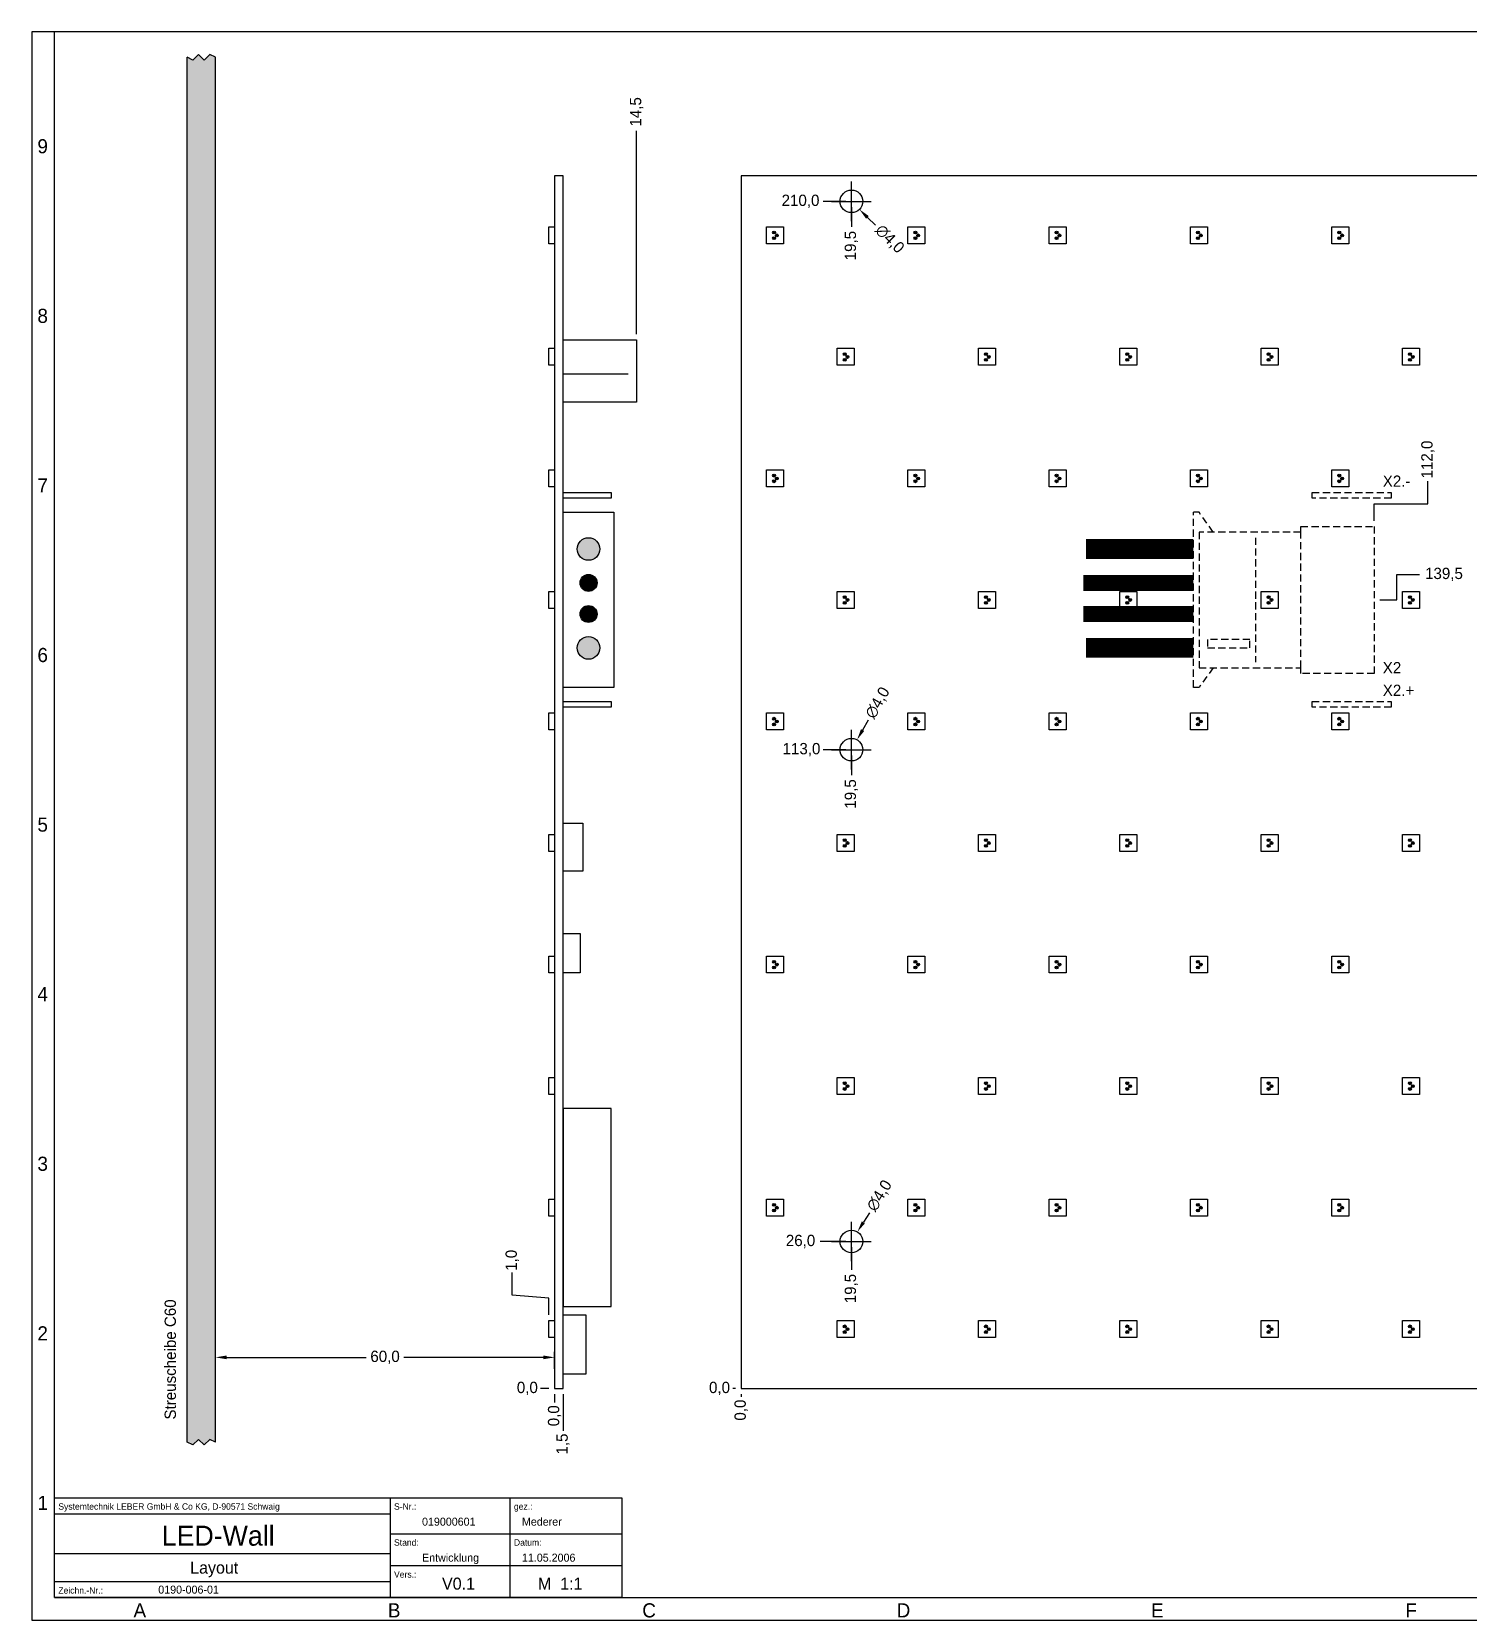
# Model space of a CAD drawing. Extents: x 1706 to 2106, y 700 to 981.
# Drawn here: x 1705.6 to 1959.7, y 699.9 to 980.9 of the extents above; entities that cross this region are included whole.
import ezdxf
from ezdxf.enums import TextEntityAlignment as Align

# ---------------------------------------------------------------- set-up
doc = ezdxf.new("R2010")
doc.units = 0
doc.header["$LTSCALE"] = 0.2
doc.linetypes.add('VERDECKT', pattern=[9.525, 6.35, -3.175])
doc.layers.get('0').update_dxf_attribs({"linetype": 'CONTINUOUS'})
doc.layers.get('Defpoints').update_dxf_attribs({"linetype": 'CONTINUOUS'})
for name, color, linetype in [('Bemassung', 5, 'CONTINUOUS'), ('Platine', 7, 'CONTINUOUS'), ('RAHMEN', 5, 'CONTINUOUS'), ('Stecker Rückseite', 5, 'CONTINUOUS'), ('Streuscheibe', 9, 'CONTINUOUS')]:
    doc.layers.add(name, color=color, linetype=linetype)
doc.dimstyles.get("Standard").update_dxf_attribs({"dimtxt": 2, "dimasz": 2, "dimexe": 1, "dimexo": 1, "dimgap": 0.5, "dimtad": 0, "dimdec": 1, "dimzin": 0, "dimtxsty": 'Standard', "dimcen": 0.5, "dimadec": 1, "dimazin": 0, "dimtfac": 1, "dimtdec": 1, "dimtofl": 0, "dimtmove": 0, "dimatfit": 3, "dimfxl": 0, "dimtolj": 1, "dimtzin": 0, "dimarcsym": 0})

# ---------------------------------------------------------------- blocks, each defined once
blk = doc.blocks.new('Schrift_N')
at = {"layer": 'RAHMEN'}
for p, q in [((41.87, 12.5), (41.87, 0)), ((56.87, 12.5), (56.87, 0)), ((-0.13, 10.5), (41.87, 10.5)), ((41.87, 8), (70.87, 8)), ((-0.13, 5.5), (41.87, 5.5)), ((41.87, 4), (70.87, 4)), ((-0.13, 2), (41.87, 2))]:
    blk.add_line(p, q, dxfattribs=at)
blk.add_lwpolyline([(-0.13, 12.5), (70.87, 12.5), (70.87, 0), (-0.13, 0)], close=True, dxfattribs=at)
for s, p in [('Systemtechnik LEBER GmbH & Co KG, D-90571 Schwaig', (0.37, 11)), ('S-Nr.:', (42.37, 11)), ('gez.:', (57.37, 11)), ('Stand:', (42.37, 6.5)), ('Datum:', (57.37, 6.5)), ('Vers.:', (42.37, 2.5)), ('Zeichn.-Nr.:', (0.37, 0.5))]:
    blk.add_text(s, height=0.8, dxfattribs=at).set_placement(p)
for tag, p, height in [('SACHNUMMER', (45.87, 9), 1), ('BEARBEITER', (58.37, 9), 1), ('STAND', (45.87, 4.5), 1), ('DATUM', (58.37, 4.5), 1), ('VERS', (48.37, 1), 1.5), ('MASST', (60.37, 1), 1.5), ('ZEICHNG.-NR', (12.87, 0.5), 1)]:
    blk.add_attdef(tag, p, '', height=height, dxfattribs=at)
for tag, height, p in [('PROJEKT', 2.5, (20.37, 6.5)), ('BEZEICHNUNG', 1.5, (19.87, 3))]:
    blk.add_attdef(tag, text='', height=height, dxfattribs=at).set_placement(p, align=Align.CENTER)
blk = doc.blocks.new('A3Q')
for q in [(4, 281), (400, 4)]:
    blk.add_line((4, 4), q)
blk.add_lwpolyline([(0, 0), (400, 0), (400, 281), (0, 281)], close=True)
for s, p in [('9', (1, 259.5)), ('8', (1, 229.5)), ('7', (1, 199.5)), ('6', (1, 169.5)), ('5', (1, 139.5)), ('4', (1, 109.5)), ('3', (1, 79.5)), ('2', (1, 49.5)), ('1', (1, 19.5)), ('A', (18, 0.5)), ('B', (63, 0.5)), ('C', (108, 0.5)), ('D', (153, 0.5)), ('E', (198, 0.5)), ('F', (243, 0.5))]:
    blk.add_text(s, height=2.5).set_placement(p)
blk = doc.blocks.new('*D16')
at = {"layer": 'Bemassung', "color": 0, "lineweight": -2}
blk.add_line((1830.1, 740.9), (1829.6, 740.9), dxfattribs=at)
at = {"layer": 'Defpoints', "color": 0}
for p in [(1829.6, 740.9), (1831.1, 740.9), (1831.1, 740.9)]:
    blk.add_point(p, dxfattribs=at)
at = {"layer": 'Bemassung', "color": 0, "insert": (1827.27, 740.9), "char_height": 2, "attachment_point": 5}
blk.add_mtext('\\A1;0,0', dxfattribs=at)
blk = doc.blocks.new('*D17')
at = {"layer": 'Bemassung', "color": 0, "lineweight": -2}
blk.add_line((1831.1, 739.9), (1831.1, 739.4), dxfattribs=at)
at = {"layer": 'Defpoints', "color": 0}
for p in [(1831.1, 740.9), (1831.1, 740.9), (1831.1, 739.4)]:
    blk.add_point(p, dxfattribs=at)
at = {"layer": 'Bemassung', "color": 0, "insert": (1831.1, 737.07), "char_height": 2, "attachment_point": 5, "rotation": 90}
blk.add_mtext('\\A1;0,0', dxfattribs=at)
blk = doc.blocks.new('*D18')
at = {"layer": 'Bemassung', "color": 0, "lineweight": -2}
blk.add_line((1849.6, 766.9), (1845.1, 766.9), dxfattribs=at)
at = {"layer": 'Defpoints', "color": 0}
for p in [(1845.1, 766.9), (1850.6, 766.9), (1831.1, 740.9)]:
    blk.add_point(p, dxfattribs=at)
at = {"layer": 'Bemassung', "color": 0, "insert": (1841.6, 766.9), "char_height": 2, "attachment_point": 5}
blk.add_mtext('\\A1;26,0', dxfattribs=at)
blk = doc.blocks.new('*D19')
at = {"layer": 'Bemassung', "color": 0, "lineweight": -2}
blk.add_line((1850.6, 765.9), (1850.6, 761.9), dxfattribs=at)
at = {"layer": 'Defpoints', "color": 0}
for p in [(1850.6, 766.9), (1850.6, 761.9), (1831.1, 740.9)]:
    blk.add_point(p, dxfattribs=at)
at = {"layer": 'Bemassung', "color": 0, "insert": (1850.6, 758.57), "char_height": 2, "attachment_point": 5, "rotation": 90}
blk.add_mtext('\\A1;19,5', dxfattribs=at)
blk = doc.blocks.new('*D20')
at = {"layer": 'Bemassung', "color": 0, "lineweight": -2}
blk.add_line((2012.6, 798.9), (2008.6, 798.9), dxfattribs=at)
at = {"layer": 'Defpoints', "color": 0}
for p in [(2008.6, 798.9), (2013.6, 798.9), (1831.1, 740.9)]:
    blk.add_point(p, dxfattribs=at)
at = {"layer": 'Bemassung', "color": 0, "insert": (2005.1, 798.9), "char_height": 2, "attachment_point": 5}
blk.add_mtext('\\A1;58,0', dxfattribs=at)
blk = doc.blocks.new('*D21')
at = {"layer": 'Bemassung', "color": 0, "lineweight": -2}
blk.add_line((2013.6, 797.9), (2013.6, 793.9), dxfattribs=at)
at = {"layer": 'Defpoints', "color": 0}
for p in [(2013.6, 798.9), (2013.6, 793.9), (1831.1, 740.9)]:
    blk.add_point(p, dxfattribs=at)
at = {"layer": 'Bemassung', "color": 0, "insert": (2013.6, 789.57), "char_height": 2, "attachment_point": 5, "rotation": 90}
blk.add_mtext('\\A1;182,5', dxfattribs=at)
blk = doc.blocks.new('*D22')
at = {"layer": 'Bemassung', "color": 0, "lineweight": -2}
blk.add_line((2049.6, 853.9), (2046.1, 853.9), dxfattribs=at)
at = {"layer": 'Defpoints', "color": 0}
for p in [(2046.1, 853.9), (2050.6, 853.9), (1831.1, 740.9)]:
    blk.add_point(p, dxfattribs=at)
at = {"layer": 'Bemassung', "color": 0, "insert": (2042.27, 853.9), "char_height": 2, "attachment_point": 5}
blk.add_mtext('\\A1;113,0', dxfattribs=at)
blk = doc.blocks.new('*D23')
at = {"layer": 'Bemassung', "color": 0, "lineweight": -2}
blk.add_line((2050.6, 852.9), (2050.6, 849.4), dxfattribs=at)
at = {"layer": 'Defpoints', "color": 0}
for p in [(2050.6, 853.9), (2050.6, 849.4), (1831.1, 740.9)]:
    blk.add_point(p, dxfattribs=at)
at = {"layer": 'Bemassung', "color": 0, "insert": (2050.6, 845.07), "char_height": 2, "attachment_point": 5, "rotation": 90}
blk.add_mtext('\\A1;219,5', dxfattribs=at)
blk = doc.blocks.new('*D24')
at = {"layer": 'Bemassung', "color": 0, "lineweight": -2}
blk.add_line((1849.6, 853.9), (1845.6, 853.9), dxfattribs=at)
at = {"layer": 'Defpoints', "color": 0}
for p in [(1845.6, 853.9), (1850.6, 853.9), (1831.1, 740.9)]:
    blk.add_point(p, dxfattribs=at)
at = {"layer": 'Bemassung', "color": 0, "insert": (1841.77, 853.9), "char_height": 2, "attachment_point": 5}
blk.add_mtext('\\A1;113,0', dxfattribs=at)
blk = doc.blocks.new('*D25')
at = {"layer": 'Bemassung', "color": 0, "lineweight": -2}
blk.add_line((1850.6, 852.9), (1850.6, 849.4), dxfattribs=at)
at = {"layer": 'Defpoints', "color": 0}
for p in [(1850.6, 853.9), (1850.6, 849.4), (1831.1, 740.9)]:
    blk.add_point(p, dxfattribs=at)
at = {"layer": 'Bemassung', "color": 0, "insert": (1850.6, 846.07), "char_height": 2, "attachment_point": 5, "rotation": 90}
blk.add_mtext('\\A1;19,5', dxfattribs=at)
blk = doc.blocks.new('*D26')
at = {"layer": 'Bemassung', "color": 0, "lineweight": -2}
blk.add_line((1849.6, 950.9), (1845.6, 950.9), dxfattribs=at)
at = {"layer": 'Defpoints', "color": 0}
for p in [(1845.6, 950.9), (1850.6, 950.9), (1831.1, 740.9)]:
    blk.add_point(p, dxfattribs=at)
at = {"layer": 'Bemassung', "color": 0, "insert": (1841.6, 950.9), "char_height": 2, "attachment_point": 5}
blk.add_mtext('\\A1;210,0', dxfattribs=at)
blk = doc.blocks.new('*D27')
at = {"layer": 'Bemassung', "color": 0, "lineweight": -2}
blk.add_line((1850.6, 949.9), (1850.6, 946.4), dxfattribs=at)
at = {"layer": 'Defpoints', "color": 0}
for p in [(1850.6, 950.9), (1850.6, 946.4), (1831.1, 740.9)]:
    blk.add_point(p, dxfattribs=at)
at = {"layer": 'Bemassung', "color": 0, "insert": (1850.6, 943.07), "char_height": 2, "attachment_point": 5, "rotation": 90}
blk.add_mtext('\\A1;19,5', dxfattribs=at)
blk = doc.blocks.new('*D28')
at = {"layer": 'Bemassung', "color": 0, "lineweight": -2}
blk.add_line((2049.6, 950.9), (2045.6, 950.9), dxfattribs=at)
at = {"layer": 'Defpoints', "color": 0}
for p in [(2045.6, 950.9), (2050.6, 950.9), (1831.1, 740.9)]:
    blk.add_point(p, dxfattribs=at)
at = {"layer": 'Bemassung', "color": 0, "insert": (2041.6, 950.9), "char_height": 2, "attachment_point": 5}
blk.add_mtext('\\A1;210,0', dxfattribs=at)
blk = doc.blocks.new('*D29')
at = {"layer": 'Bemassung', "color": 0, "lineweight": -2}
blk.add_line((2050.6, 949.9), (2050.6, 945.4), dxfattribs=at)
at = {"layer": 'Defpoints', "color": 0}
for p in [(2050.6, 950.9), (2050.6, 945.4), (1831.1, 740.9)]:
    blk.add_point(p, dxfattribs=at)
at = {"layer": 'Bemassung', "color": 0, "insert": (2050.6, 941.07), "char_height": 2, "attachment_point": 5, "rotation": 90}
blk.add_mtext('\\A1;219,5', dxfattribs=at)
blk = doc.blocks.new('*D30')
at = {"layer": 'Bemassung', "color": 0, "lineweight": -2}
blk.add_line((2081.6, 955.4), (2082.6, 955.4), dxfattribs=at)
at = {"layer": 'Defpoints', "color": 0}
for p in [(2080.6, 955.4), (2082.6, 955.4), (1831.1, 740.9)]:
    blk.add_point(p, dxfattribs=at)
at = {"layer": 'Bemassung', "color": 0, "insert": (2086.93, 955.4), "char_height": 2, "attachment_point": 5}
blk.add_mtext('\\A1;214,5', dxfattribs=at)
blk = doc.blocks.new('*D31')
at = {"layer": 'Bemassung', "color": 0, "lineweight": -2}
blk.add_line((2080.6, 956.4), (2080.6, 957.4), dxfattribs=at)
at = {"layer": 'Defpoints', "color": 0}
for p in [(2080.6, 957.4), (2080.6, 955.4), (1831.1, 740.9)]:
    blk.add_point(p, dxfattribs=at)
at = {"layer": 'Bemassung', "color": 0, "insert": (2080.6, 962.07), "char_height": 2, "attachment_point": 5, "rotation": 90}
blk.add_mtext('\\A1;249,5', dxfattribs=at)
blk = doc.blocks.new('*D32')
at = {"layer": 'Bemassung', "color": 0, "lineweight": -2}
for p, q in [((1853.58, 859.11), (1852.58, 857.37)), ((1850.6, 853.4), (1850.6, 854.4)), ((1850.1, 853.9), (1851.1, 853.9))]:
    blk.add_line(p, q, dxfattribs=at)
at = {"layer": 'Bemassung', "color": 0}
blk.add_solid([(1852.3, 857.54), (1852.87, 857.21), (1851.59, 855.64)], dxfattribs=at)
at = {"layer": 'Defpoints', "color": 0}
for p in [(1851.59, 855.64), (1849.61, 852.16)]:
    blk.add_point(p, dxfattribs=at)
at = {"layer": 'Bemassung', "color": 0, "insert": (1855.31, 862.15), "char_height": 2, "attachment_point": 5, "rotation": 60.2551}
blk.add_mtext('\\A1;∅4,0', dxfattribs=at)
blk = doc.blocks.new('*D33')
at = {"layer": 'Bemassung', "color": 0, "lineweight": -2}
for p, q in [((1850.1, 950.9), (1851.1, 950.9)), ((1850.6, 950.4), (1850.6, 951.4)), ((1854.84, 946.66), (1853.43, 948.07))]:
    blk.add_line(p, q, dxfattribs=at)
at = {"layer": 'Bemassung', "color": 0}
blk.add_solid([(1853.66, 948.31), (1853.19, 947.84), (1852.01, 949.49)], dxfattribs=at)
at = {"layer": 'Defpoints', "color": 0}
for p in [(1849.19, 952.31), (1852.01, 949.49)]:
    blk.add_point(p, dxfattribs=at)
at = {"layer": 'Bemassung', "color": 0, "insert": (1857.32, 944.18), "char_height": 2, "attachment_point": 5, "rotation": 315}
blk.add_mtext('\\A1;∅4,0', dxfattribs=at)
blk = doc.blocks.new('*D37')
at = {"layer": 'Bemassung', "color": 0, "lineweight": -2}
for p, q in [((1853.78, 771.99), (1852.72, 770.29)), ((1850.6, 766.4), (1850.6, 767.4)), ((1850.1, 766.9), (1851.1, 766.9))]:
    blk.add_line(p, q, dxfattribs=at)
at = {"layer": 'Bemassung', "color": 0}
blk.add_solid([(1852.44, 770.47), (1853, 770.12), (1851.66, 768.6)], dxfattribs=at)
at = {"layer": 'Defpoints', "color": 0}
for p in [(1851.66, 768.6), (1849.54, 765.2)]:
    blk.add_point(p, dxfattribs=at)
at = {"layer": 'Bemassung', "color": 0, "insert": (1855.63, 774.96), "char_height": 2, "attachment_point": 5, "rotation": 57.9946}
blk.add_mtext('\\A1;∅4,0', dxfattribs=at)
blk = doc.blocks.new('*D38')
at = {"layer": 'Bemassung', "color": 0, "lineweight": -2}
for p, q in [((1952.6, 897.4), (1952.6, 901.4)), ((1943.1, 894.4), (1943.1, 897.4)), ((1943.1, 897.4), (1952.6, 897.4))]:
    blk.add_line(p, q, dxfattribs=at)
at = {"layer": 'Defpoints', "color": 0}
for p in [(1952.6, 901.4), (1943.1, 893.4), (1831.1, 740.9)]:
    blk.add_point(p, dxfattribs=at)
at = {"layer": 'Bemassung', "color": 0, "insert": (1952.6, 905.23), "char_height": 2, "attachment_point": 5, "rotation": 90}
blk.add_mtext('\\A1;112,0', dxfattribs=at)
blk = doc.blocks.new('*D39')
at = {"layer": 'Bemassung', "color": 0, "lineweight": -2}
for p, q in [((1973.6, 897.9), (1973.6, 901.9)), ((1981.1, 897.9), (1973.6, 897.9)), ((1981.1, 894.9), (1981.1, 897.9))]:
    blk.add_line(p, q, dxfattribs=at)
at = {"layer": 'Defpoints', "color": 0}
for p in [(1973.6, 901.9), (1981.1, 893.9), (1831.1, 740.9)]:
    blk.add_point(p, dxfattribs=at)
at = {"layer": 'Bemassung', "color": 0, "insert": (1973.6, 905.9), "char_height": 2, "attachment_point": 5, "rotation": 90}
blk.add_mtext('\\A1;150,0', dxfattribs=at)
blk = doc.blocks.new('*D40')
at = {"layer": 'Bemassung', "color": 0, "lineweight": -2}
for p, q in [((1947.1, 880.4), (1947.1, 884.9)), ((1947.1, 884.9), (1951.1, 884.9)), ((1944.1, 880.4), (1947.1, 880.4))]:
    blk.add_line(p, q, dxfattribs=at)
at = {"layer": 'Defpoints', "color": 0}
for p in [(1951.1, 884.9), (1943.1, 880.4), (1831.1, 740.9)]:
    blk.add_point(p, dxfattribs=at)
at = {"layer": 'Bemassung', "color": 0, "insert": (1955.43, 884.9), "char_height": 2, "attachment_point": 5}
blk.add_mtext('\\A1;139,5', dxfattribs=at)
blk = doc.blocks.new('*D41')
at = {"layer": 'Bemassung', "color": 0, "lineweight": -2}
for p, q in [((1977.1, 884.9), (1973.1, 884.9)), ((1977.1, 880.4), (1977.1, 884.9)), ((1980.1, 880.4), (1977.1, 880.4))]:
    blk.add_line(p, q, dxfattribs=at)
at = {"layer": 'Defpoints', "color": 0}
for p in [(1973.1, 884.9), (1981.1, 880.4), (1831.1, 740.9)]:
    blk.add_point(p, dxfattribs=at)
at = {"layer": 'Bemassung', "color": 0, "insert": (1968.77, 884.9), "char_height": 2, "attachment_point": 5}
blk.add_mtext('\\A1;139,5', dxfattribs=at)
blk = doc.blocks.new('*D43')
at = {"layer": 'Bemassung', "color": 0, "lineweight": -2}
blk.add_line((1797.1, 740.9), (1795.6, 740.9), dxfattribs=at)
at = {"layer": 'Defpoints', "color": 0}
for p in [(1795.6, 740.9), (1798.1, 740.9), (1798.1, 740.9)]:
    blk.add_point(p, dxfattribs=at)
at = {"layer": 'Bemassung', "color": 0, "insert": (1793.27, 740.9), "char_height": 2, "attachment_point": 5}
blk.add_mtext('\\A1;0,0', dxfattribs=at)
blk = doc.blocks.new('*D44')
at = {"layer": 'Bemassung', "color": 0, "lineweight": -2}
blk.add_line((1798.1, 739.9), (1798.1, 738.4), dxfattribs=at)
at = {"layer": 'Defpoints', "color": 0}
for p in [(1798.1, 740.9), (1798.1, 740.9), (1798.1, 738.4)]:
    blk.add_point(p, dxfattribs=at)
at = {"layer": 'Bemassung', "color": 0, "insert": (1798.1, 736.07), "char_height": 2, "attachment_point": 5, "rotation": 90}
blk.add_mtext('\\A1;0,0', dxfattribs=at)
blk = doc.blocks.new('*D45')
at = {"layer": 'Bemassung', "color": 0, "lineweight": -2}
blk.add_line((1799.6, 739.9), (1799.6, 733.4), dxfattribs=at)
at = {"layer": 'Defpoints', "color": 0}
for p in [(1798.1, 740.9), (1799.6, 740.9), (1799.6, 733.4)]:
    blk.add_point(p, dxfattribs=at)
at = {"layer": 'Bemassung', "color": 0, "insert": (1799.6, 731.07), "char_height": 2, "attachment_point": 5, "rotation": 90}
blk.add_mtext('\\A1;1,5', dxfattribs=at)
blk = doc.blocks.new('*D46')
at = {"layer": 'Bemassung', "color": 0, "lineweight": -2}
blk.add_line((1812.6, 927.4), (1812.6, 963.4), dxfattribs=at)
at = {"layer": 'Defpoints', "color": 0}
for p in [(1812.6, 963.4), (1812.6, 926.4), (1798.1, 740.9)]:
    blk.add_point(p, dxfattribs=at)
at = {"layer": 'Bemassung', "color": 0, "insert": (1812.6, 966.73), "char_height": 2, "attachment_point": 5, "rotation": 90}
blk.add_mtext('\\A1;14,5', dxfattribs=at)
blk = doc.blocks.new('*D47')
at = {"layer": 'Bemassung', "color": 0, "lineweight": -2}
for p, q in [((1790.6, 757.4), (1790.6, 761.4)), ((1797.1, 756.9), (1790.6, 757.4)), ((1797.1, 753.9), (1797.1, 756.9))]:
    blk.add_line(p, q, dxfattribs=at)
at = {"layer": 'Defpoints', "color": 0}
for p in [(1790.6, 761.4), (1797.1, 752.9), (1798.1, 740.9)]:
    blk.add_point(p, dxfattribs=at)
at = {"layer": 'Bemassung', "color": 0, "insert": (1790.6, 763.57), "char_height": 2, "attachment_point": 5, "rotation": 90}
blk.add_mtext('\\A1;1,0', dxfattribs=at)
blk = doc.blocks.new('*D48')
at = {"layer": 'Bemassung', "color": 0, "lineweight": -2}
for p, q in [((1738.1, 744.4), (1738.1, 747.4)), ((1740.1, 746.4), (1764.77, 746.4)), ((1796.1, 746.4), (1771.43, 746.4)), ((1798.1, 744.4), (1798.1, 747.4))]:
    blk.add_line(p, q, dxfattribs=at)
at = {"layer": 'Bemassung', "color": 0}
for points in [[(1740.1, 746.73), (1740.1, 746.07), (1738.1, 746.4)], [(1796.1, 746.73), (1796.1, 746.07), (1798.1, 746.4)]]:
    blk.add_solid(points, dxfattribs=at)
at = {"layer": 'Defpoints', "color": 0}
for p in [(1798.1, 746.4), (1738.1, 743.4), (1798.1, 743.4)]:
    blk.add_point(p, dxfattribs=at)
at = {"layer": 'Bemassung', "color": 0, "insert": (1768.1, 746.4), "char_height": 2, "attachment_point": 5}
blk.add_mtext('\\A1;60,0', dxfattribs=at)

msp = doc.modelspace()

# ---------------------------------------------------------------- hatches: boundary and pattern name
at = {"layer": 'Platine'}
for color, points in [(1, [(1837.16, 945.38, 1), (1836.66, 945.38, 1)]), (5, [(1837.16, 944.38, 1), (1836.66, 944.38, 1)]), (3, [(1837.66, 944.88, 1), (1837.16, 944.88, 1)]), (1, [(1862.16, 945.38, 1), (1861.66, 945.38, 1)]), (5, [(1862.16, 944.38, 1), (1861.66, 944.38, 1)]), (3, [(1862.66, 944.88, 1), (1862.16, 944.88, 1)]), (1, [(1887.16, 945.38, 1), (1886.66, 945.38, 1)]), (5, [(1887.16, 944.38, 1), (1886.66, 944.38, 1)]), (3, [(1887.66, 944.88, 1), (1887.16, 944.88, 1)]), (1, [(1912.16, 945.38, 1), (1911.66, 945.38, 1)]), (5, [(1912.16, 944.38, 1), (1911.66, 944.38, 1)]), (3, [(1912.66, 944.88, 1), (1912.16, 944.88, 1)]), (1, [(1937.16, 945.38, 1), (1936.66, 945.38, 1)]), (5, [(1937.16, 944.38, 1), (1936.66, 944.38, 1)]), (3, [(1937.66, 944.88, 1), (1937.16, 944.88, 1)]), (1, [(1849.66, 923.88, 1), (1849.16, 923.88, 1)]), (5, [(1849.66, 922.88, 1), (1849.16, 922.88, 1)]), (3, [(1850.16, 923.38, 1), (1849.66, 923.38, 1)]), (1, [(1874.66, 923.88, 1), (1874.16, 923.88, 1)]), (5, [(1874.66, 922.88, 1), (1874.16, 922.88, 1)]), (3, [(1875.16, 923.38, 1), (1874.66, 923.38, 1)]), (1, [(1899.66, 923.88, 1), (1899.16, 923.88, 1)]), (5, [(1899.66, 922.88, 1), (1899.16, 922.88, 1)]), (3, [(1900.16, 923.38, 1), (1899.66, 923.38, 1)]), (1, [(1924.66, 923.88, 1), (1924.16, 923.88, 1)]), (5, [(1924.66, 922.88, 1), (1924.16, 922.88, 1)]), (3, [(1925.16, 923.38, 1), (1924.66, 923.38, 1)]), (1, [(1949.66, 923.88, 1), (1949.16, 923.88, 1)]), (5, [(1949.66, 922.88, 1), (1949.16, 922.88, 1)]), (3, [(1950.16, 923.38, 1), (1949.66, 923.38, 1)]), (1, [(1837.16, 902.38, 1), (1836.66, 902.38, 1)]), (3, [(1837.66, 901.88, 1), (1837.16, 901.88, 1)]), (1, [(1862.16, 902.38, 1), (1861.66, 902.38, 1)]), (3, [(1862.66, 901.88, 1), (1862.16, 901.88, 1)]), (1, [(1887.16, 902.38, 1), (1886.66, 902.38, 1)]), (3, [(1887.66, 901.88, 1), (1887.16, 901.88, 1)]), (1, [(1912.16, 902.38, 1), (1911.66, 902.38, 1)]), (3, [(1912.66, 901.88, 1), (1912.16, 901.88, 1)]), (1, [(1937.16, 902.38, 1), (1936.66, 902.38, 1)]), (3, [(1937.66, 901.88, 1), (1937.16, 901.88, 1)]), (5, [(1837.16, 901.38, 1), (1836.66, 901.38, 1)]), (5, [(1862.16, 901.38, 1), (1861.66, 901.38, 1)]), (5, [(1887.16, 901.38, 1), (1886.66, 901.38, 1)]), (5, [(1912.16, 901.38, 1), (1911.66, 901.38, 1)]), (5, [(1937.16, 901.38, 1), (1936.66, 901.38, 1)]), (1, [(1849.66, 880.88, 1), (1849.16, 880.88, 1)]), (5, [(1849.66, 879.88, 1), (1849.16, 879.88, 1)]), (3, [(1850.16, 880.38, 1), (1849.66, 880.38, 1)]), (1, [(1874.66, 880.88, 1), (1874.16, 880.88, 1)]), (5, [(1874.66, 879.88, 1), (1874.16, 879.88, 1)]), (3, [(1875.16, 880.38, 1), (1874.66, 880.38, 1)]), (1, [(1899.66, 880.88, 1), (1899.16, 880.88, 1)]), (5, [(1899.66, 879.88, 1), (1899.16, 879.88, 1)]), (3, [(1900.16, 880.38, 1), (1899.66, 880.38, 1)]), (1, [(1924.66, 880.88, 1), (1924.16, 880.88, 1)]), (5, [(1924.66, 879.88, 1), (1924.16, 879.88, 1)]), (3, [(1925.16, 880.38, 1), (1924.66, 880.38, 1)]), (1, [(1949.66, 880.88, 1), (1949.16, 880.88, 1)]), (5, [(1949.66, 879.88, 1), (1949.16, 879.88, 1)]), (3, [(1950.16, 880.38, 1), (1949.66, 880.38, 1)]), (1, [(1837.16, 859.38, 1), (1836.66, 859.38, 1)]), (5, [(1837.16, 858.38, 1), (1836.66, 858.38, 1)]), (3, [(1837.66, 858.88, 1), (1837.16, 858.88, 1)]), (1, [(1862.16, 859.38, 1), (1861.66, 859.38, 1)]), (5, [(1862.16, 858.38, 1), (1861.66, 858.38, 1)]), (3, [(1862.66, 858.88, 1), (1862.16, 858.88, 1)]), (1, [(1887.16, 859.38, 1), (1886.66, 859.38, 1)]), (5, [(1887.16, 858.38, 1), (1886.66, 858.38, 1)]), (3, [(1887.66, 858.88, 1), (1887.16, 858.88, 1)]), (1, [(1912.16, 859.38, 1), (1911.66, 859.38, 1)]), (5, [(1912.16, 858.38, 1), (1911.66, 858.38, 1)]), (3, [(1912.66, 858.88, 1), (1912.16, 858.88, 1)]), (1, [(1937.16, 859.38, 1), (1936.66, 859.38, 1)]), (5, [(1937.16, 858.38, 1), (1936.66, 858.38, 1)]), (3, [(1937.66, 858.88, 1), (1937.16, 858.88, 1)]), (1, [(1849.66, 837.88, 1), (1849.16, 837.88, 1)]), (3, [(1850.16, 837.38, 1), (1849.66, 837.38, 1)]), (1, [(1874.66, 837.88, 1), (1874.16, 837.88, 1)]), (3, [(1875.16, 837.38, 1), (1874.66, 837.38, 1)]), (1, [(1899.66, 837.88, 1), (1899.16, 837.88, 1)]), (3, [(1900.16, 837.38, 1), (1899.66, 837.38, 1)]), (1, [(1924.66, 837.88, 1), (1924.16, 837.88, 1)]), (3, [(1925.16, 837.38, 1), (1924.66, 837.38, 1)]), (1, [(1949.66, 837.88, 1), (1949.16, 837.88, 1)]), (3, [(1950.16, 837.38, 1), (1949.66, 837.38, 1)]), (5, [(1849.66, 836.88, 1), (1849.16, 836.88, 1)]), (5, [(1874.66, 836.88, 1), (1874.16, 836.88, 1)]), (5, [(1899.66, 836.88, 1), (1899.16, 836.88, 1)]), (5, [(1924.66, 836.88, 1), (1924.16, 836.88, 1)]), (5, [(1949.66, 836.88, 1), (1949.16, 836.88, 1)]), (1, [(1837.16, 816.38, 1), (1836.66, 816.38, 1)]), (5, [(1837.16, 815.38, 1), (1836.66, 815.38, 1)]), (3, [(1837.66, 815.88, 1), (1837.16, 815.88, 1)]), (1, [(1862.16, 816.38, 1), (1861.66, 816.38, 1)]), (5, [(1862.16, 815.38, 1), (1861.66, 815.38, 1)]), (3, [(1862.66, 815.88, 1), (1862.16, 815.88, 1)]), (1, [(1887.16, 816.38, 1), (1886.66, 816.38, 1)]), (5, [(1887.16, 815.38, 1), (1886.66, 815.38, 1)]), (3, [(1887.66, 815.88, 1), (1887.16, 815.88, 1)]), (1, [(1912.16, 816.38, 1), (1911.66, 816.38, 1)]), (5, [(1912.16, 815.38, 1), (1911.66, 815.38, 1)]), (3, [(1912.66, 815.88, 1), (1912.16, 815.88, 1)]), (1, [(1937.16, 816.38, 1), (1936.66, 816.38, 1)]), (5, [(1937.16, 815.38, 1), (1936.66, 815.38, 1)]), (3, [(1937.66, 815.88, 1), (1937.16, 815.88, 1)]), (1, [(1849.66, 794.88, 1), (1849.16, 794.88, 1)]), (5, [(1849.66, 793.88, 1), (1849.16, 793.88, 1)]), (3, [(1850.16, 794.38, 1), (1849.66, 794.38, 1)]), (1, [(1874.66, 794.88, 1), (1874.16, 794.88, 1)]), (5, [(1874.66, 793.88, 1), (1874.16, 793.88, 1)]), (3, [(1875.16, 794.38, 1), (1874.66, 794.38, 1)]), (1, [(1899.66, 794.88, 1), (1899.16, 794.88, 1)]), (5, [(1899.66, 793.88, 1), (1899.16, 793.88, 1)]), (3, [(1900.16, 794.38, 1), (1899.66, 794.38, 1)]), (1, [(1924.66, 794.88, 1), (1924.16, 794.88, 1)]), (5, [(1924.66, 793.88, 1), (1924.16, 793.88, 1)]), (3, [(1925.16, 794.38, 1), (1924.66, 794.38, 1)]), (1, [(1949.66, 794.88, 1), (1949.16, 794.88, 1)]), (5, [(1949.66, 793.88, 1), (1949.16, 793.88, 1)]), (3, [(1950.16, 794.38, 1), (1949.66, 794.38, 1)]), (1, [(1837.16, 773.38, 1), (1836.66, 773.38, 1)]), (3, [(1837.66, 772.88, 1), (1837.16, 772.88, 1)]), (1, [(1862.16, 773.38, 1), (1861.66, 773.38, 1)]), (3, [(1862.66, 772.88, 1), (1862.16, 772.88, 1)]), (1, [(1887.16, 773.38, 1), (1886.66, 773.38, 1)]), (3, [(1887.66, 772.88, 1), (1887.16, 772.88, 1)]), (1, [(1912.16, 773.38, 1), (1911.66, 773.38, 1)]), (3, [(1912.66, 772.88, 1), (1912.16, 772.88, 1)]), (1, [(1937.16, 773.38, 1), (1936.66, 773.38, 1)]), (3, [(1937.66, 772.88, 1), (1937.16, 772.88, 1)]), (5, [(1837.16, 772.38, 1), (1836.66, 772.38, 1)]), (5, [(1862.16, 772.38, 1), (1861.66, 772.38, 1)]), (5, [(1887.16, 772.38, 1), (1886.66, 772.38, 1)]), (5, [(1912.16, 772.38, 1), (1911.66, 772.38, 1)]), (5, [(1937.16, 772.38, 1), (1936.66, 772.38, 1)]), (1, [(1849.66, 751.88, 1), (1849.16, 751.88, 1)]), (5, [(1849.66, 750.88, 1), (1849.16, 750.88, 1)]), (3, [(1850.16, 751.38, 1), (1849.66, 751.38, 1)]), (1, [(1874.66, 751.88, 1), (1874.16, 751.88, 1)]), (5, [(1874.66, 750.88, 1), (1874.16, 750.88, 1)]), (3, [(1875.16, 751.38, 1), (1874.66, 751.38, 1)]), (1, [(1899.66, 751.88, 1), (1899.16, 751.88, 1)]), (5, [(1899.66, 750.88, 1), (1899.16, 750.88, 1)]), (3, [(1900.16, 751.38, 1), (1899.66, 751.38, 1)]), (1, [(1924.66, 751.88, 1), (1924.16, 751.88, 1)]), (5, [(1924.66, 750.88, 1), (1924.16, 750.88, 1)]), (3, [(1925.16, 751.38, 1), (1924.66, 751.38, 1)]), (1, [(1949.66, 751.88, 1), (1949.16, 751.88, 1)]), (5, [(1949.66, 750.88, 1), (1949.16, 750.88, 1)]), (3, [(1950.16, 751.38, 1), (1949.66, 751.38, 1)])]:
    msp.add_hatch(color=color, dxfattribs=at).paths.add_polyline_path(points)
at = {"layer": 'Stecker Rückseite'}
for color, points in [(1, [(1806.1, 889.4, 1), (1802.1, 889.4, 1)]), (3, [(1805.6, 883.4, 1), (1802.6, 883.4, 1)]), (5, [(1805.6, 877.9, 1), (1802.6, 877.9, 1)]), (7, [(1806.1, 871.9, 1), (1802.1, 871.9, 1)])]:
    msp.add_hatch(color=color, dxfattribs=at).paths.add_polyline_path(points)
at = {"layer": 'Streuscheibe'}
msp.add_hatch(color=256, dxfattribs=at).paths.add_polyline_path([(1738.1, 731.4), (1738.1, 976.4), (1737.1, 976.9), (1736.1, 975.9), (1735.1, 976.9), (1734.1, 975.9), (1733.1, 976.4), (1733.1, 731.4), (1734.1, 730.9), (1735.1, 731.9), (1736.1, 730.9), (1737.1, 731.9)])

# ---------------------------------------------------------------- linework, layer by layer
at = {"layer": 'Platine'}
for p, q in [((1831.1, 955.4), (1831.1, 740.9)), ((2080.6, 955.4), (1831.1, 955.4)), ((1850.6, 947.4), (1850.6, 954.4)), ((1847.1, 950.9), (1854.1, 950.9)), ((1799.6, 920.4), (1811.1, 920.4)), ((1850.6, 850.4), (1850.6, 857.4)), ((1847.1, 853.9), (1854.1, 853.9)), ((1850.6, 763.4), (1850.6, 770.4)), ((1847.1, 766.9), (1854.1, 766.9)), ((1831.1, 740.9), (2080.6, 740.9))]:
    msp.add_line(p, q, dxfattribs=at)
for points in [[(1798.1, 740.9), (1799.6, 740.9), (1799.6, 955.4), (1798.1, 955.4)], [(1798.1, 943.4), (1797.1, 943.4), (1797.1, 946.4), (1798.1, 946.4)], [(1835.6, 946.4), (1838.6, 946.4), (1838.6, 943.4), (1835.6, 943.4)], [(1860.6, 946.4), (1863.6, 946.4), (1863.6, 943.4), (1860.6, 943.4)], [(1885.6, 946.4), (1888.6, 946.4), (1888.6, 943.4), (1885.6, 943.4)], [(1910.6, 946.4), (1913.6, 946.4), (1913.6, 943.4), (1910.6, 943.4)], [(1935.6, 946.4), (1938.6, 946.4), (1938.6, 943.4), (1935.6, 943.4)], [(1798.1, 921.9), (1797.1, 921.9), (1797.1, 924.9), (1798.1, 924.9)], [(1799.6, 926.4), (1812.6, 926.4), (1812.6, 915.4), (1799.6, 915.4)], [(1848.1, 924.9), (1851.1, 924.9), (1851.1, 921.9), (1848.1, 921.9)], [(1873.1, 924.9), (1876.1, 924.9), (1876.1, 921.9), (1873.1, 921.9)], [(1898.1, 924.9), (1901.1, 924.9), (1901.1, 921.9), (1898.1, 921.9)], [(1923.1, 924.9), (1926.1, 924.9), (1926.1, 921.9), (1923.1, 921.9)], [(1948.1, 924.9), (1951.1, 924.9), (1951.1, 921.9), (1948.1, 921.9)], [(1798.1, 900.4), (1797.1, 900.4), (1797.1, 903.4), (1798.1, 903.4)], [(1835.6, 903.4), (1838.6, 903.4), (1838.6, 900.4), (1835.6, 900.4)], [(1860.6, 903.4), (1863.6, 903.4), (1863.6, 900.4), (1860.6, 900.4)], [(1885.6, 903.4), (1888.6, 903.4), (1888.6, 900.4), (1885.6, 900.4)], [(1910.6, 903.4), (1913.6, 903.4), (1913.6, 900.4), (1910.6, 900.4)], [(1935.6, 903.4), (1938.6, 903.4), (1938.6, 900.4), (1935.6, 900.4)], [(1798.1, 878.9), (1797.1, 878.9), (1797.1, 881.9), (1798.1, 881.9)], [(1848.1, 881.9), (1851.1, 881.9), (1851.1, 878.9), (1848.1, 878.9)], [(1873.1, 881.9), (1876.1, 881.9), (1876.1, 878.9), (1873.1, 878.9)], [(1898.1, 881.9), (1901.1, 881.9), (1901.1, 878.9), (1898.1, 878.9)], [(1923.1, 881.9), (1926.1, 881.9), (1926.1, 878.9), (1923.1, 878.9)], [(1948.1, 881.9), (1951.1, 881.9), (1951.1, 878.9), (1948.1, 878.9)], [(1798.1, 857.4), (1797.1, 857.4), (1797.1, 860.4), (1798.1, 860.4)], [(1835.6, 860.4), (1838.6, 860.4), (1838.6, 857.4), (1835.6, 857.4)], [(1860.6, 860.4), (1863.6, 860.4), (1863.6, 857.4), (1860.6, 857.4)], [(1885.6, 860.4), (1888.6, 860.4), (1888.6, 857.4), (1885.6, 857.4)], [(1910.6, 860.4), (1913.6, 860.4), (1913.6, 857.4), (1910.6, 857.4)], [(1935.6, 860.4), (1938.6, 860.4), (1938.6, 857.4), (1935.6, 857.4)], [(1799.6, 840.9), (1803.1, 840.9), (1803.1, 832.4), (1799.6, 832.4)], [(1798.1, 835.9), (1797.1, 835.9), (1797.1, 838.9), (1798.1, 838.9)], [(1848.1, 838.9), (1851.1, 838.9), (1851.1, 835.9), (1848.1, 835.9)], [(1873.1, 838.9), (1876.1, 838.9), (1876.1, 835.9), (1873.1, 835.9)], [(1898.1, 838.9), (1901.1, 838.9), (1901.1, 835.9), (1898.1, 835.9)], [(1923.1, 838.9), (1926.1, 838.9), (1926.1, 835.9), (1923.1, 835.9)], [(1948.1, 838.9), (1951.1, 838.9), (1951.1, 835.9), (1948.1, 835.9)], [(1799.6, 821.4), (1802.6, 821.4), (1802.6, 814.4), (1799.6, 814.4)], [(1798.1, 814.4), (1797.1, 814.4), (1797.1, 817.4), (1798.1, 817.4)], [(1835.6, 817.4), (1838.6, 817.4), (1838.6, 814.4), (1835.6, 814.4)], [(1860.6, 817.4), (1863.6, 817.4), (1863.6, 814.4), (1860.6, 814.4)], [(1885.6, 817.4), (1888.6, 817.4), (1888.6, 814.4), (1885.6, 814.4)], [(1910.6, 817.4), (1913.6, 817.4), (1913.6, 814.4), (1910.6, 814.4)], [(1935.6, 817.4), (1938.6, 817.4), (1938.6, 814.4), (1935.6, 814.4)], [(1798.1, 792.9), (1797.1, 792.9), (1797.1, 795.9), (1798.1, 795.9)], [(1848.1, 795.9), (1851.1, 795.9), (1851.1, 792.9), (1848.1, 792.9)], [(1873.1, 795.9), (1876.1, 795.9), (1876.1, 792.9), (1873.1, 792.9)], [(1898.1, 795.9), (1901.1, 795.9), (1901.1, 792.9), (1898.1, 792.9)], [(1923.1, 795.9), (1926.1, 795.9), (1926.1, 792.9), (1923.1, 792.9)], [(1948.1, 795.9), (1951.1, 795.9), (1951.1, 792.9), (1948.1, 792.9)], [(1799.6, 755.4), (1808.1, 755.4), (1808.1, 790.4), (1799.6, 790.4)], [(1798.1, 771.4), (1797.1, 771.4), (1797.1, 774.4), (1798.1, 774.4)], [(1835.6, 774.4), (1838.6, 774.4), (1838.6, 771.4), (1835.6, 771.4)], [(1860.6, 774.4), (1863.6, 774.4), (1863.6, 771.4), (1860.6, 771.4)], [(1885.6, 774.4), (1888.6, 774.4), (1888.6, 771.4), (1885.6, 771.4)], [(1910.6, 774.4), (1913.6, 774.4), (1913.6, 771.4), (1910.6, 771.4)], [(1935.6, 774.4), (1938.6, 774.4), (1938.6, 771.4), (1935.6, 771.4)], [(1799.6, 753.9), (1803.6, 753.9), (1803.6, 743.4), (1799.6, 743.4)], [(1798.1, 749.9), (1797.1, 749.9), (1797.1, 752.9), (1798.1, 752.9)], [(1848.1, 752.9), (1851.1, 752.9), (1851.1, 749.9), (1848.1, 749.9)], [(1873.1, 752.9), (1876.1, 752.9), (1876.1, 749.9), (1873.1, 749.9)], [(1898.1, 752.9), (1901.1, 752.9), (1901.1, 749.9), (1898.1, 749.9)], [(1923.1, 752.9), (1926.1, 752.9), (1926.1, 749.9), (1923.1, 749.9)], [(1948.1, 752.9), (1951.1, 752.9), (1951.1, 749.9), (1948.1, 749.9)]]:
    msp.add_lwpolyline(points, close=True, dxfattribs=at)
for centre, radius in [((1850.6, 950.9), 2), ((1836.91, 945.38), 0.25), ((1836.91, 944.38), 0.25), ((1837.41, 944.88), 0.25), ((1861.91, 945.38), 0.25), ((1861.91, 944.38), 0.25), ((1862.41, 944.88), 0.25), ((1886.91, 945.38), 0.25), ((1886.91, 944.38), 0.25), ((1887.41, 944.88), 0.25), ((1911.91, 945.38), 0.25), ((1911.91, 944.38), 0.25), ((1912.41, 944.88), 0.25), ((1936.91, 945.38), 0.25), ((1936.91, 944.38), 0.25), ((1937.41, 944.88), 0.25), ((1849.41, 923.88), 0.25), ((1849.41, 922.88), 0.25), ((1849.91, 923.38), 0.25), ((1874.41, 923.88), 0.25), ((1874.41, 922.88), 0.25), ((1874.91, 923.38), 0.25), ((1899.41, 923.88), 0.25), ((1899.41, 922.88), 0.25), ((1899.91, 923.38), 0.25), ((1924.41, 923.88), 0.25), ((1924.41, 922.88), 0.25), ((1924.91, 923.38), 0.25), ((1949.41, 923.88), 0.25), ((1949.41, 922.88), 0.25), ((1949.91, 923.38), 0.25), ((1836.91, 902.38), 0.25), ((1837.41, 901.88), 0.25), ((1861.91, 902.38), 0.25), ((1862.41, 901.88), 0.25), ((1886.91, 902.38), 0.25), ((1887.41, 901.88), 0.25), ((1911.91, 902.38), 0.25), ((1912.41, 901.88), 0.25), ((1936.91, 902.38), 0.25), ((1937.41, 901.88), 0.25), ((1836.91, 901.38), 0.25), ((1861.91, 901.38), 0.25), ((1886.91, 901.38), 0.25), ((1911.91, 901.38), 0.25), ((1936.91, 901.38), 0.25), ((1849.41, 880.88), 0.25), ((1849.41, 879.88), 0.25), ((1849.91, 880.38), 0.25), ((1874.41, 880.88), 0.25), ((1874.41, 879.88), 0.25), ((1874.91, 880.38), 0.25), ((1899.41, 880.88), 0.25), ((1899.41, 879.88), 0.25), ((1899.91, 880.38), 0.25), ((1924.41, 880.88), 0.25), ((1924.41, 879.88), 0.25), ((1924.91, 880.38), 0.25), ((1949.41, 880.88), 0.25), ((1949.41, 879.88), 0.25), ((1949.91, 880.38), 0.25), ((1836.91, 859.38), 0.25), ((1836.91, 858.38), 0.25), ((1837.41, 858.88), 0.25), ((1861.91, 859.38), 0.25), ((1861.91, 858.38), 0.25), ((1862.41, 858.88), 0.25), ((1886.91, 859.38), 0.25), ((1886.91, 858.38), 0.25), ((1887.41, 858.88), 0.25), ((1911.91, 859.38), 0.25), ((1911.91, 858.38), 0.25), ((1912.41, 858.88), 0.25), ((1936.91, 859.38), 0.25), ((1936.91, 858.38), 0.25), ((1937.41, 858.88), 0.25), ((1850.6, 853.9), 2), ((1849.41, 837.88), 0.25), ((1849.91, 837.38), 0.25), ((1874.41, 837.88), 0.25), ((1874.91, 837.38), 0.25), ((1899.41, 837.88), 0.25), ((1899.91, 837.38), 0.25), ((1924.41, 837.88), 0.25), ((1924.91, 837.38), 0.25), ((1949.41, 837.88), 0.25), ((1949.91, 837.38), 0.25), ((1849.41, 836.88), 0.25), ((1874.41, 836.88), 0.25), ((1899.41, 836.88), 0.25), ((1924.41, 836.88), 0.25), ((1949.41, 836.88), 0.25), ((1836.91, 816.38), 0.25), ((1836.91, 815.38), 0.25), ((1837.41, 815.88), 0.25), ((1861.91, 816.38), 0.25), ((1861.91, 815.38), 0.25), ((1862.41, 815.88), 0.25), ((1886.91, 816.38), 0.25), ((1886.91, 815.38), 0.25), ((1887.41, 815.88), 0.25), ((1911.91, 816.38), 0.25), ((1911.91, 815.38), 0.25), ((1912.41, 815.88), 0.25), ((1936.91, 816.38), 0.25), ((1936.91, 815.38), 0.25), ((1937.41, 815.88), 0.25), ((1849.41, 794.88), 0.25), ((1849.41, 793.88), 0.25), ((1849.91, 794.38), 0.25), ((1874.41, 794.88), 0.25), ((1874.41, 793.88), 0.25), ((1874.91, 794.38), 0.25), ((1899.41, 794.88), 0.25), ((1899.41, 793.88), 0.25), ((1899.91, 794.38), 0.25), ((1924.41, 794.88), 0.25), ((1924.41, 793.88), 0.25), ((1924.91, 794.38), 0.25), ((1949.41, 794.88), 0.25), ((1949.41, 793.88), 0.25), ((1949.91, 794.38), 0.25), ((1836.91, 773.38), 0.25), ((1837.41, 772.88), 0.25), ((1861.91, 773.38), 0.25), ((1862.41, 772.88), 0.25), ((1886.91, 773.38), 0.25), ((1887.41, 772.88), 0.25), ((1911.91, 773.38), 0.25), ((1912.41, 772.88), 0.25), ((1936.91, 773.38), 0.25), ((1937.41, 772.88), 0.25), ((1836.91, 772.38), 0.25), ((1861.91, 772.38), 0.25), ((1886.91, 772.38), 0.25), ((1911.91, 772.38), 0.25), ((1936.91, 772.38), 0.25), ((1850.6, 766.9), 2), ((1849.41, 751.88), 0.25), ((1849.41, 750.88), 0.25), ((1849.91, 751.38), 0.25), ((1874.41, 751.88), 0.25), ((1874.41, 750.88), 0.25), ((1874.91, 751.38), 0.25), ((1899.41, 751.88), 0.25), ((1899.41, 750.88), 0.25), ((1899.91, 751.38), 0.25), ((1924.41, 751.88), 0.25), ((1924.41, 750.88), 0.25), ((1924.91, 751.38), 0.25), ((1949.41, 751.88), 0.25), ((1949.41, 750.88), 0.25), ((1949.91, 751.38), 0.25)]:
    msp.add_circle(centre, radius, dxfattribs=at)
at = {"layer": 'Stecker Rückseite', "linetype": 'VERDECKT'}
for p, q in [((1912.1, 895.9), (1911.1, 895.9)), ((1911.1, 864.9), (1911.1, 895.9)), ((1914.6, 892.4), (1912.1, 895.9)), ((1922.1, 891.4), (1922.1, 869.4)), ((1930.1, 892.4), (1930.1, 893.4)), ((1930.1, 893.4), (1943.1, 893.4)), ((1943.1, 893.4), (1943.1, 867.4)), ((1914.6, 868.4), (1912.1, 864.9)), ((1930.1, 867.4), (1930.1, 868.4)), ((1943.1, 867.4), (1930.1, 867.4)), ((1912.1, 864.9), (1911.1, 864.9))]:
    msp.add_line(p, q, dxfattribs=at)
at = {"layer": 'Stecker Rückseite'}
for points in [[(1799.6, 899.4), (1808.1, 899.4), (1808.1, 898.4), (1799.6, 898.4)], [(1799.6, 895.9), (1808.6, 895.9), (1808.6, 864.9), (1799.6, 864.9)], [(1799.6, 862.4), (1808.1, 862.4), (1808.1, 861.4), (1799.6, 861.4)]]:
    msp.add_lwpolyline(points, close=True, dxfattribs=at)
at = {"layer": 'Stecker Rückseite', "linetype": 'VERDECKT'}
for points in [[(1932.1, 899.4), (1946.1, 899.4), (1946.1, 898.4), (1932.1, 898.4)], [(1930.1, 892.4), (1912.1, 892.4), (1912.1, 868.4), (1930.1, 868.4)], [(1921.1, 873.4), (1913.6, 873.4), (1913.6, 871.9), (1921.1, 871.9)], [(1932.1, 862.4), (1946.1, 862.4), (1946.1, 861.4), (1932.1, 861.4)]]:
    msp.add_lwpolyline(points, close=True, dxfattribs=at)
at = {"layer": 'Stecker Rückseite', "color": 7, "const_width": 3.5}
msp.add_lwpolyline([(1911.1, 889.4), (1892.1, 889.4)], dxfattribs=at)
at = {"layer": 'Stecker Rückseite', "color": 5, "const_width": 2.8}
msp.add_lwpolyline([(1911.1, 883.4), (1891.6, 883.4)], dxfattribs=at)
at = {"layer": 'Stecker Rückseite', "color": 3, "const_width": 2.8}
msp.add_lwpolyline([(1911.1, 877.9), (1891.6, 877.9)], dxfattribs=at)
at = {"layer": 'Stecker Rückseite', "color": 1, "const_width": 3.5}
msp.add_lwpolyline([(1911.1, 871.9), (1892.1, 871.9)], dxfattribs=at)
at = {"layer": 'Stecker Rückseite'}
for centre, radius in [((1804.1, 889.4), 2), ((1804.1, 883.4), 1.5), ((1804.1, 877.9), 1.5), ((1804.1, 871.9), 2)]:
    msp.add_circle(centre, radius, dxfattribs=at)
at = {"layer": 'Streuscheibe'}
for p, q in [((1734.1, 975.9), (1733.1, 976.4)), ((1733.1, 731.4), (1733.1, 976.4)), ((1735.1, 976.9), (1734.1, 975.9)), ((1736.1, 975.9), (1735.1, 976.9)), ((1737.1, 976.9), (1736.1, 975.9)), ((1738.1, 976.4), (1737.1, 976.9)), ((1738.1, 731.4), (1738.1, 976.4)), ((1734.1, 730.9), (1733.1, 731.4)), ((1735.1, 731.9), (1734.1, 730.9)), ((1736.1, 730.9), (1735.1, 731.9)), ((1737.1, 731.9), (1736.1, 730.9)), ((1738.1, 731.4), (1737.1, 731.9))]:
    msp.add_line(p, q, dxfattribs=at)

# ---------------------------------------------------------------- block references
at = {"layer": 'RAHMEN'}
msp.add_blockref('A3Q', (1705.6, 699.9), dxfattribs=at)
at = {"layer": 'RAHMEN', "xscale": 1.414, "yscale": 1.414000000000001, "zscale": 1.414}
msp.add_blockref('Schrift_N', (1709.78, 703.9), dxfattribs=at).add_auto_attribs({'SACHNUMMER': '019000601', 'STAND': 'Entwicklung', 'PROJEKT': 'LED-Wall', 'BEZEICHNUNG': 'Layout', 'ZEICHNG.-NR': '0190-006-01', 'BEARBEITER': 'Mederer', 'MASST': 'M  1:1', 'VERS': 'V0.1', 'DATUM': '11.05.2006'})

# ---------------------------------------------------------------- texts
at = {"layer": 'Bemassung'}
msp.add_text('Streuscheibe C60', height=2, rotation=90, dxfattribs=at).set_placement((1731.1, 735.4))
at = {"layer": 'Stecker Rückseite'}
for s, p in [('X2.-', (1944.6, 900.4)), ('X2', (1944.6, 867.4)), ('X2.+', (1944.6, 863.4))]:
    msp.add_text(s, height=2, dxfattribs=at).set_placement(p)

# ---------------------------------------------------------------- dimensions: what is measured, and where the dimension line sits
at = {"layer": 'Bemassung'}
for feature_location, offset, dtype, origin, picture, middle in [((1812.6, 926.4), (0, 37), 1, (1798.1, 740.9), '*D46', (1812.6, 966.73)), ((2080.6, 955.4), (0, 2), 1, (1831.1, 740.9), '*D31', (2080.6, 962.07)), ((2080.6, 955.4), (2, 0), 0, (1831.1, 740.9), '*D30', (2086.93, 955.4)), ((1850.6, 950.9), (-5, 0), 0, (1831.1, 740.9), '*D26', (1841.6, 950.9)), ((2050.6, 950.9), (-5, 0), 0, (1831.1, 740.9), '*D28', (2041.6, 950.9)), ((1850.6, 950.9), (0, -4.5), 1, (1831.1, 740.9), '*D27', (1850.6, 943.07)), ((2050.6, 950.9), (0, -5.5), 1, (1831.1, 740.9), '*D29', (2050.6, 941.07)), ((1981.1, 893.9), (-7.5, 8), 1, (1831.1, 740.9), '*D39', (1973.6, 905.9)), ((1943.1, 893.4), (9.5, 8), 1, (1831.1, 740.9), '*D38', (1952.6, 905.23)), ((1943.1, 880.4), (8, 4.5), 0, (1831.1, 740.9), '*D40', (1955.43, 884.9)), ((1981.1, 880.4), (-8, 4.5), 0, (1831.1, 740.9), '*D41', (1968.77, 884.9)), ((2050.6, 853.9), (-4.5, 0), 0, (1831.1, 740.9), '*D22', (2042.27, 853.9)), ((1850.6, 853.9), (-5, 0), 0, (1831.1, 740.9), '*D24', (1841.77, 853.9)), ((2050.6, 853.9), (0, -4.5), 1, (1831.1, 740.9), '*D23', (2050.6, 845.07)), ((1850.6, 853.9), (0, -4.5), 1, (1831.1, 740.9), '*D25', (1850.6, 846.07)), ((2013.6, 798.9), (-5, 0), 0, (1831.1, 740.9), '*D20', (2005.1, 798.9)), ((2013.6, 798.9), (0, -5), 1, (1831.1, 740.9), '*D21', (2013.6, 789.57)), ((1850.6, 766.9), (-5.5, 0), 0, (1831.1, 740.9), '*D18', (1841.6, 766.9)), ((1797.1, 752.9), (-6.5, 8.5), 1, (1798.1, 740.9), '*D47', (1790.6, 763.57)), ((1850.6, 766.9), (0, -5), 1, (1831.1, 740.9), '*D19', (1850.6, 758.57)), ((1798.1, 740.9), (-2.5, 0), 0, (1798.1, 740.9), '*D43', (1793.26666667, 740.9)), ((1831.1, 740.9), (-1.5, 0), 0, (1831.1, 740.9), '*D16', (1827.26666667, 740.9)), ((1798.1, 740.9), (0, -2.5), 1, (1798.1, 740.9), '*D44', (1798.1, 736.06666667)), ((1799.6, 740.9), (0, -7.5), 1, (1798.1, 740.9), '*D45', (1799.6, 731.07)), ((1831.1, 740.9), (0, -1.5), 1, (1831.1, 740.9), '*D17', (1831.1, 737.06666667))]:
    dim = msp.add_ordinate_dim(feature_location=feature_location, offset=offset, dtype=dtype, origin=origin, dimstyle='Standard', dxfattribs=at)
    dim.commit()
    dim.dimension.update_dxf_attribs({"geometry": picture, "text_midpoint": middle})
for p1, p2, picture, middle in [((1849.19, 952.31), (1852.01, 949.49), '*D33', (1857.32, 944.18)), ((1849.61, 852.16), (1851.59, 855.64), '*D32', (1855.31, 862.15)), ((1849.54, 765.2), (1851.66, 768.6), '*D37', (1855.63, 774.96))]:
    dim = msp.add_diameter_dim_2p(p1=p1, p2=p2, dimstyle='Standard', dxfattribs=at)
    dim.commit()
    dim.dimension.update_dxf_attribs({"geometry": picture, "text_midpoint": middle})
dim = msp.add_linear_dim(base=(1798.1, 746.4), p1=(1738.1, 743.4), p2=(1798.1, 743.4), dimstyle='Standard', dxfattribs=at)
dim.commit()
dim.dimension.update_dxf_attribs({"geometry": '*D48', "text_midpoint": (1768.1, 746.4)})

doc.saveas('drawing.dxf')
